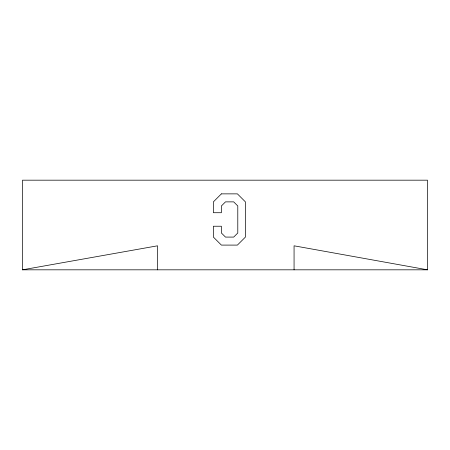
<?xml version="1.0" encoding="UTF-8"?>
<svg xmlns="http://www.w3.org/2000/svg" width="450" height="450" viewBox="0 0 450 450"><rect width="100%" height="100%" fill="white"/><g stroke="black" fill="none" stroke-linecap="round" stroke-linejoin="round"><path stroke-width="0.67" d="M22.5 269.82L427.5 269.82L427.5 180.18L22.5 180.18L22.5 269.82L157.539 245.812L157.539 269.82M427.5 269.82L294.064 245.812L294.064 269.82M221.389 193.866L213.384 201.87L213.384 212.721L221.389 212.721L221.389 205.971L225.489 201.87L233.691 201.87L237.791 205.971L237.791 232.987L233.691 237.088L225.489 237.088L221.389 232.987L221.389 226.232L213.384 226.232L213.384 237.088L221.389 245.093L237.398 245.093L245.402 237.088L245.402 201.87L237.398 193.866L221.389 193.866"/></g></svg>
